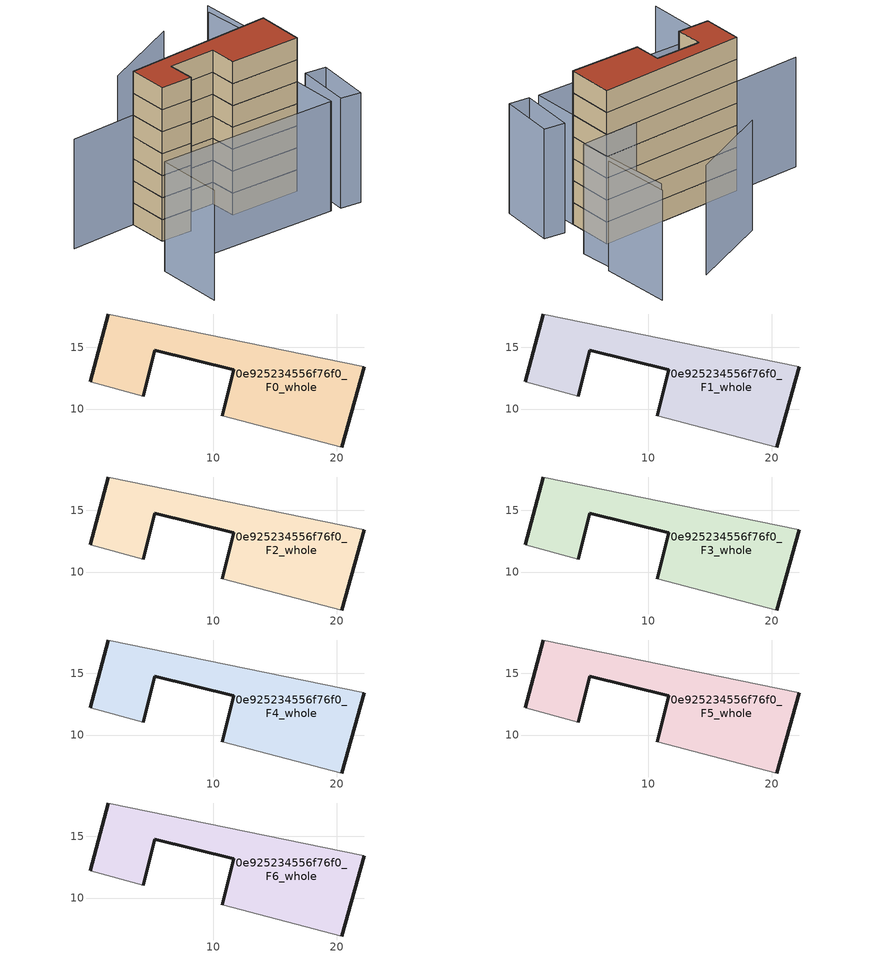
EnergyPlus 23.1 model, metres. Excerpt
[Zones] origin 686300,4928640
0e925234556f76f0_F0_whole
 floor ground (EU_floor_Construction): 20.41,6.92 22.22,13.41 1.45,17.7 0.01,12.2 4.31,11.03 5.26,14.77 11.62,13.19 10.7,9.45 z0
 wall outside (EU_wall_Construction): 22.22,13.41 20.41,6.92 / 10.7,9.45 11.62,13.19 5.26,14.77 4.31,11.03 / 0.01,12.2 1.45,17.7 z0:3
 wall adiabatic (EU_wall_Construction): 1.45,17.7 22.22,13.41 / 20.41,6.92 10.7,9.45 / 4.31,11.03 0.01,12.2 z0:3
0e925234556f76f0_F1_whole
 floor to 0e925234556f76f0_F0_whole (EU_floor_Construction): 20.4,6.92 22.22,13.41 1.45,17.7 0,12.2 4.31,11.03 5.25,14.77 11.62,13.19 10.7,9.45 z3
 wall outside (EU_wall_Construction): 22.22,13.41 20.41,6.92 / 10.7,9.45 11.62,13.19 5.26,14.77 4.31,11.03 / 0.01,12.2 1.45,17.7 z3:6
 wall adiabatic (EU_wall_Construction): 1.45,17.7 22.22,13.41 / 20.41,6.92 10.7,9.45 / 4.31,11.03 0.01,12.2 z3:6
0e925234556f76f0_F2_whole
 floor to 0e925234556f76f0_F1_whole (EU_floor_Construction): 20.4,6.92 22.22,13.41 1.45,17.7 0,12.2 4.31,11.03 5.25,14.77 11.62,13.19 10.7,9.45 z6
 wall outside (EU_wall_Construction): 22.22,13.41 20.41,6.92 / 10.7,9.45 11.62,13.19 5.26,14.77 4.31,11.03 / 0.01,12.2 1.45,17.7 z6:9
 wall adiabatic (EU_wall_Construction): 1.45,17.7 22.22,13.41 / 20.41,6.92 10.7,9.45 / 4.31,11.03 0.01,12.2 z6:9
0e925234556f76f0_F3_whole
 floor to 0e925234556f76f0_F2_whole (EU_floor_Construction): 20.4,6.92 22.22,13.41 1.45,17.7 0,12.2 4.31,11.03 5.25,14.77 11.62,13.19 10.7,9.45 z9
 wall outside (EU_wall_Construction): 22.22,13.41 20.41,6.92 / 10.7,9.45 11.62,13.19 5.26,14.77 4.31,11.03 / 0.01,12.2 1.45,17.7 z9:12
 wall adiabatic (EU_wall_Construction): 1.45,17.7 22.22,13.41 / 20.41,6.92 10.7,9.45 / 4.31,11.03 0.01,12.2 z9:12
0e925234556f76f0_F4_whole
 floor to 0e925234556f76f0_F3_whole (EU_floor_Construction): 20.4,6.92 22.22,13.41 1.45,17.7 0,12.2 4.31,11.03 5.25,14.77 11.62,13.19 10.7,9.45 z12
 wall outside (EU_wall_Construction): 22.22,13.41 20.41,6.92 / 10.7,9.45 11.62,13.19 5.26,14.77 4.31,11.03 / 0.01,12.2 1.45,17.7 z12:15
 wall adiabatic (EU_wall_Construction): 1.45,17.7 22.22,13.41 / 20.41,6.92 10.7,9.45 / 4.31,11.03 0.01,12.2 z12:15
0e925234556f76f0_F5_whole
 floor to 0e925234556f76f0_F4_whole (EU_floor_Construction): 20.4,6.92 22.22,13.41 1.45,17.7 0,12.2 4.31,11.03 5.25,14.77 11.62,13.19 10.7,9.45 z15
 wall outside (EU_wall_Construction): 22.22,13.41 20.41,6.92 / 10.7,9.45 11.62,13.19 5.26,14.77 4.31,11.03 / 0.01,12.2 1.45,17.7 z15:18
 wall adiabatic (EU_wall_Construction): 1.45,17.7 22.22,13.41 / 20.41,6.92 10.7,9.45 / 4.31,11.03 0.01,12.2 z15:18
0e925234556f76f0_F6_whole
 floor to 0e925234556f76f0_F5_whole (EU_floor_Construction): 20.4,6.92 22.22,13.41 1.45,17.7 0,12.2 4.31,11.03 5.25,14.77 11.62,13.19 10.7,9.45 z18
 wall outside (EU_wall_Construction): 22.22,13.41 20.41,6.92 / 10.7,9.45 11.62,13.19 5.26,14.77 4.31,11.03 / 0.01,12.2 1.45,17.7 z18:21
 wall adiabatic (EU_wall_Construction): 1.45,17.7 22.22,13.41 / 20.41,6.92 10.7,9.45 / 4.31,11.03 0.01,12.2 z18:21
 roof outside (EU_roof_Construction): 22.22,13.41 20.41,6.92 10.7,9.45 11.62,13.19 5.26,14.77 4.31,11.03 0.01,12.2 1.45,17.7 z21
shading: -8.74,-2.09 -6.2,7.26 / -6.2,7.26 18.61,0.53 / 20.41,6.92 18.72,0.5 / 28.81,26.48 25.96,12.64 / 25.96,12.64 -7.95,19.64 / 27.78,17.77 30.11,27.61 / 21.58,27.97 8.72,25.36 / 20.01,0.04 22.87,7.47 / 22.87,7.47 25.58,6.43 / 25.58,6.43 22.72,-1 / 22.72,-1 20.01,0.04 z0:15
[Building]
EU S2 Campaign: North Axis=0; Terrain=City; Solar Distribution=FullExterior
[Site:Location]
Bologna: Latitude=44.5; Longitude=11.25; Time Zone=1; Elevation=37
[SizingPeriod:WeatherFileDays]
AnnualSizingPeriod: Begin Month=1; Begin Day of Month=1; End Month=12; End Day of Month=31; Day of Week for Start Day=Monday; Use Weather File Daylight Saving Period=No; Use Weather File Rain and Snow Indicators=No
[MATERIAL]
EU_InternalMass_Material: Roughness=MediumRough; Thickness=0.1; Conductivity=1; Density=1800; Specific Heat=900; Thermal Absorptance=0.9; Solar Absorptance=0.7; Visible Absorptance=0.7
[MATERIAL:NOMASS] Roughness=MediumRough; Thermal Absorptance=0.9; Solar Absorptance=0.7; Visible Absorptance=0.7
Name | Thermal Resistance
EU_wall_NoMass | 0.905828
EU_roof_NoMass | 0.37593
EU_floor_NoMass | 0.67114
[CONSTRUCTION]
EU_wall_Construction: EU_wall_NoMass
EU_roof_Construction: EU_roof_NoMass
EU_floor_Construction: EU_floor_NoMass
EU_InternalMass_Construction: EU_InternalMass_Material
[ZONE] Type=1; Multiplier=1; Ceiling Height=autocalculate; Floor Area=autocalculate; Part of Total Floor Area=Yes
Name | Volume
0e925234556f76f0_F0_whole | 318.105
0e925234556f76f0_F1_whole; 0e925234556f76f0_F2_whole; 0e925234556f76f0_F3_whole; 0e925234556f76f0_F4_whole; 0e925234556f76f0_F5_whole; 0e925234556f76f0_F6_whole | 318.106
[INTERNALMASS] Construction=EU_InternalMass_Construction; Surface Area=106.035
Name | Zone or ZoneList
0e925234556f76f0_F0_whole_EU_InternalMass | 0e925234556f76f0_F0_whole
0e925234556f76f0_F1_whole_EU_InternalMass | 0e925234556f76f0_F1_whole
0e925234556f76f0_F2_whole_EU_InternalMass | 0e925234556f76f0_F2_whole
0e925234556f76f0_F3_whole_EU_InternalMass | 0e925234556f76f0_F3_whole
0e925234556f76f0_F4_whole_EU_InternalMass | 0e925234556f76f0_F4_whole
0e925234556f76f0_F5_whole_EU_InternalMass | 0e925234556f76f0_F5_whole
0e925234556f76f0_F6_whole_EU_InternalMass | 0e925234556f76f0_F6_whole
[OTHEREQUIPMENT] Fuel Type=Electricity; Design Level Calculation Method=Watts/Area; Power per Zone Floor Area=1; Fraction Latent=0; Fraction Radiant=0; Fraction Lost=0; Carbon Dioxide Generation Rate=0; EndUse Subcategory=EU_Step8_InternalGains
Name | Zone or ZoneList or Space or SpaceList | Schedule
EU_Step8_InternalGain_0e925234556f76f0_F0_whole_f000 | 0e925234556f76f0_F0_whole | EU_Step8_GainSchedule_0e925234556f76f0_F0_whole_f000
EU_Step8_InternalGain_0e925234556f76f0_F1_whole_f000 | 0e925234556f76f0_F1_whole | EU_Step8_GainSchedule_0e925234556f76f0_F1_whole_f000
EU_Step8_InternalGain_0e925234556f76f0_F2_whole_f000 | 0e925234556f76f0_F2_whole | EU_Step8_GainSchedule_0e925234556f76f0_F2_whole_f000
EU_Step8_InternalGain_0e925234556f76f0_F3_whole_f000 | 0e925234556f76f0_F3_whole | EU_Step8_GainSchedule_0e925234556f76f0_F3_whole_f000
EU_Step8_InternalGain_0e925234556f76f0_F4_whole_f000 | 0e925234556f76f0_F4_whole | EU_Step8_GainSchedule_0e925234556f76f0_F4_whole_f000
EU_Step8_InternalGain_0e925234556f76f0_F5_whole_f000 | 0e925234556f76f0_F5_whole | EU_Step8_GainSchedule_0e925234556f76f0_F5_whole_f000
EU_Step8_InternalGain_0e925234556f76f0_F6_whole_f000 | 0e925234556f76f0_F6_whole | EU_Step8_GainSchedule_0e925234556f76f0_F6_whole_f000
[ZONEVENTILATION:DESIGNFLOWRATE] Schedule=EU_AlwaysOn; Design Flow Rate Calculation Method=AirChanges/Hour; Air Changes per Hour=0.73129; Ventilation Type=Natural; Fan Pressure Rise=0; Fan Total Efficiency=1; Constant Term Coefficient=1; Temperature Term Coefficient=0; Velocity Term Coefficient=0; Velocity Squared Term Coefficient=0; Minimum Indoor Temperature=-100; Maximum Indoor Temperature=100; Delta Temperature=-100; Minimum Outdoor Temperature=-100; Maximum Outdoor Temperature=100; Maximum Wind Speed=40
Name | Zone or ZoneList or Space or SpaceList
EU_ConstantAir_0e925234556f76f0_F0_whole | 0e925234556f76f0_F0_whole
EU_ConstantAir_0e925234556f76f0_F1_whole | 0e925234556f76f0_F1_whole
EU_ConstantAir_0e925234556f76f0_F2_whole | 0e925234556f76f0_F2_whole
EU_ConstantAir_0e925234556f76f0_F3_whole | 0e925234556f76f0_F3_whole
EU_ConstantAir_0e925234556f76f0_F4_whole | 0e925234556f76f0_F4_whole
EU_ConstantAir_0e925234556f76f0_F5_whole | 0e925234556f76f0_F5_whole
EU_ConstantAir_0e925234556f76f0_F6_whole | 0e925234556f76f0_F6_whole
[HVACTEMPLATE:THERMOSTAT] Constant Heating Setpoint=20; Constant Cooling Setpoint=50
EU_HeatOnly_0e925234556f76f0_F0_whole; EU_HeatOnly_0e925234556f76f0_F1_whole; EU_HeatOnly_0e925234556f76f0_F2_whole; EU_HeatOnly_0e925234556f76f0_F3_whole; EU_HeatOnly_0e925234556f76f0_F4_whole; EU_HeatOnly_0e925234556f76f0_F5_whole; EU_HeatOnly_0e925234556f76f0_F6_whole
[HVACTEMPLATE:ZONE:IDEALLOADSAIRSYSTEM] System Availability Schedule=EU_AlwaysOn; Maximum Heating Supply Air Temperature=50; Minimum Cooling Supply Air Temperature=13; Maximum Heating Supply Air Humidity Ratio=0.0156; Minimum Cooling Supply Air Humidity Ratio=0.0077; Heating Limit=NoLimit; Cooling Limit=NoLimit; Heating Availability Schedule=EU_AlwaysOn; Cooling Availability Schedule=EU_CoolingOff; Dehumidification Control Type=ConstantSensibleHeatRatio; Cooling Sensible Heat Ratio=0.7; Dehumidification Setpoint=60; Humidification Control Type=None; Humidification Setpoint=30; Outdoor Air Method=None; Outdoor Air Flow Rate per Person=0.00944; Outdoor Air Flow Rate per Zone Floor Area=0; Outdoor Air Flow Rate per Zone=0; Demand Controlled Ventilation Type=None; Outdoor Air Economizer Type=NoEconomizer; Heat Recovery Type=None; Sensible Heat Recovery Effectiveness=0.7; Latent Heat Recovery Effectiveness=0.65
Name | Template Thermostat
0e925234556f76f0_F0_whole | EU_HeatOnly_0e925234556f76f0_F0_whole
0e925234556f76f0_F1_whole | EU_HeatOnly_0e925234556f76f0_F1_whole
0e925234556f76f0_F2_whole | EU_HeatOnly_0e925234556f76f0_F2_whole
0e925234556f76f0_F3_whole | EU_HeatOnly_0e925234556f76f0_F3_whole
0e925234556f76f0_F4_whole | EU_HeatOnly_0e925234556f76f0_F4_whole
0e925234556f76f0_F5_whole | EU_HeatOnly_0e925234556f76f0_F5_whole
0e925234556f76f0_F6_whole | EU_HeatOnly_0e925234556f76f0_F6_whole
[SIZING:ZONE] Zone Cooling Design Supply Air Temperature Input Method=SupplyAirTemperature; Zone Cooling Design Supply Air Temperature=13; Zone Heating Design Supply Air Temperature Input Method=SupplyAirTemperature; Zone Heating Design Supply Air Temperature=50; Zone Cooling Design Supply Air Humidity Ratio=0.008; Zone Heating Design Supply Air Humidity Ratio=0.008; Cooling Design Air Flow Method=DesignDay; Cooling Design Air Flow Rate=0; Cooling Minimum Air Flow per Zone Floor Area=0.000762; Cooling Minimum Air Flow=0; Cooling Minimum Air Flow Fraction=0.2; Heating Design Air Flow Method=DesignDay; Heating Design Air Flow Rate=0; Heating Maximum Air Flow per Zone Floor Area=0.002032; Heating Maximum Air Flow=0.141576; Heating Maximum Air Flow Fraction=0.3; Account for Dedicated Outdoor Air System=No; Dedicated Outdoor Air System Control Strategy=NeutralSupplyAir; Dedicated Outdoor Air Low Setpoint Temperature for Design=autosize; Dedicated Outdoor Air High Setpoint Temperature for Design=autosize; Zone Load Sizing Method=Sensible Load Only No Latent Load; Zone Latent Cooling Design Supply Air Humidity Ratio Input Method=HumidityRatioDifference; Zone Cooling Design Supply Air Humidity Ratio Difference=0.005; Zone Latent Heating Design Supply Air Humidity Ratio Input Method=HumidityRatioDifference; Zone Humidification Design Supply Air Humidity Ratio Difference=0.005
0e925234556f76f0_F0_whole; 0e925234556f76f0_F1_whole; 0e925234556f76f0_F2_whole; 0e925234556f76f0_F3_whole; 0e925234556f76f0_F4_whole; 0e925234556f76f0_F5_whole; 0e925234556f76f0_F6_whole
[SCHEDULE:CONSTANT]
Name | Hourly Value
EU_AlwaysOn | 1
EU_CoolingOff | 0
[SCHEDULE:FILE] Column Number=1; Rows to Skip at Top=0; Number of Hours of Data=8760; Column Separator=Comma; Interpolate to Timestep=No; Minutes per Item=60; Adjust Schedule for Daylight Savings=Yes
Name | File
EU_Step8_GainSchedule_0e925234556f76f0_F0_whole_f000 | ../../schedules/0e925234556f76f0/0e925234556f76f0_F0_whole_f000_gain.csv
EU_Step8_GainSchedule_0e925234556f76f0_F1_whole_f000 | ../../schedules/0e925234556f76f0/0e925234556f76f0_F1_whole_f000_gain.csv
EU_Step8_GainSchedule_0e925234556f76f0_F2_whole_f000 | ../../schedules/0e925234556f76f0/0e925234556f76f0_F2_whole_f000_gain.csv
EU_Step8_GainSchedule_0e925234556f76f0_F3_whole_f000 | ../../schedules/0e925234556f76f0/0e925234556f76f0_F3_whole_f000_gain.csv
EU_Step8_GainSchedule_0e925234556f76f0_F4_whole_f000 | ../../schedules/0e925234556f76f0/0e925234556f76f0_F4_whole_f000_gain.csv
EU_Step8_GainSchedule_0e925234556f76f0_F5_whole_f000 | ../../schedules/0e925234556f76f0/0e925234556f76f0_F5_whole_f000_gain.csv
EU_Step8_GainSchedule_0e925234556f76f0_F6_whole_f000 | ../../schedules/0e925234556f76f0/0e925234556f76f0_F6_whole_f000_gain.csv
